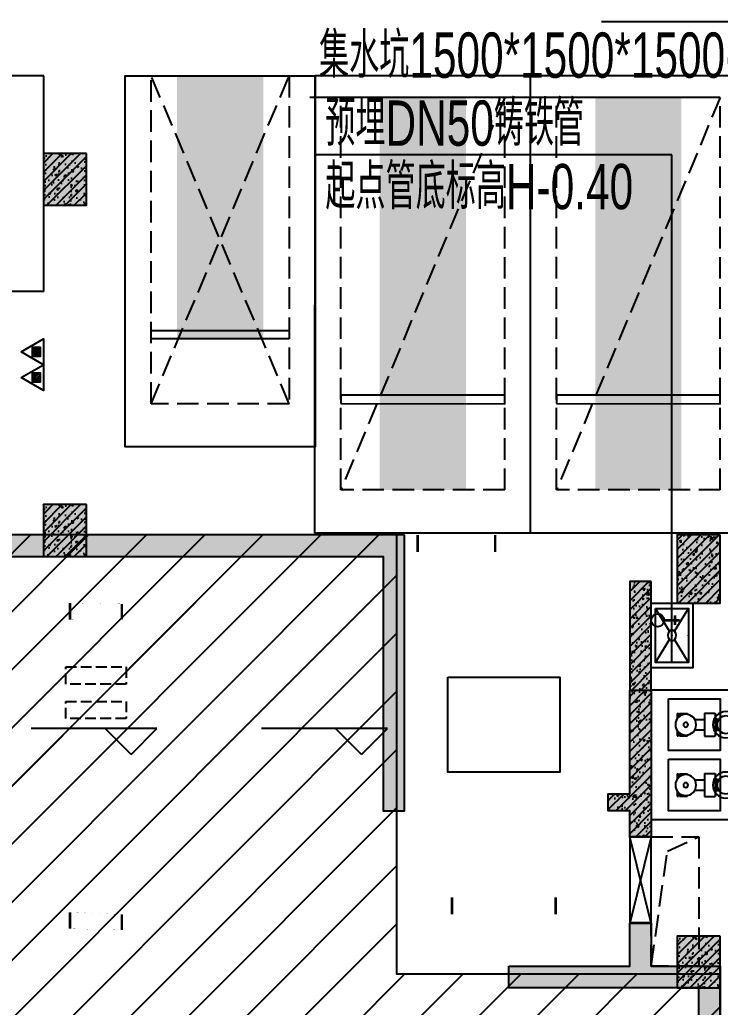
# Model space of a CAD drawing. Extents: x -1338203 to 1886333, y -783476 to 1038610.
# Drawn here: x 785433 to 793557, y -399246 to -387801 of the extents above; entities that cross this region are included whole.
import ezdxf

# ---------------------------------------------------------------- set-up
doc = ezdxf.new("R2010")
doc.units = 0
doc.header["$LTSCALE"] = 1000
doc.header["$MEASUREMENT"] = 0
for name, pattern in [('A-001-平面B2$0$__DASH', [0.35, 0.25, -0.1]), ('A-001-平面参照B2$0$A-001-平面参照B2$0$DASH', [0.35, 0.25, -0.1]), ('DASH', [0.35, 0.25, -0.1]), ('M08预留预埋-B2$0$DASH', [0.35, 0.25, -0.1]), ('负二层集水坑及排水沟$0$负二层集水坑及排水沟$0$CONTINOUS', [0])]:
    doc.linetypes.add(name, pattern=pattern)
for name, color, linetype in [('0P-EQUIP-CW', 7, 'Continuous'), ('0P-PIPE-CW', 3, 'Continuous'), ('A-001-平面参照B2$0$0A-O-HOLE', 52, 'Continuous'), ('A-001-车位参照B2$0$A-001-车位参照B2$0$0A-P-PKNG-CAR(A)', 43, 'Continuous'), ('A-001-车位参照B2$0$A-001-车位参照B2$0$0A-P-PKNG-CAR(B)', 21, 'Continuous'), ('A-08-平面B2$0$0A-A-SYMB-ELEV', 150, 'Continuous'), ('M001-预留预埋B2$0$0M-A-JGLD', 3, 'Continuous'), ('M001-预留预埋B2$0$0M-A-LD', 4, 'Continuous'), ('M08预留预埋-B2$0$0M-A-LD', 4, 'Continuous'), ('p-a-mini', 150, 'Continuous'), ('p-a-regular', 5, 'Continuous'), ('S-08-墙柱B2_B1$0$0S-CW-HATCH', 251, 'Continuous'), ('S-08-墙柱B2_B1$0$0S-CW-HATCH-UP', 251, 'Continuous'), ('S-08-墙柱B2_B1$0$0S-CW-LINE', 72, 'Continuous'), ('S-08-墙柱B2_B1$0$0S-S-HOLE', 55, 'Continuous'), ('S001地下二墙柱$0$0S-CW-HATCH', 251, 'Continuous'), ('S001地下二墙柱$0$0S-CW-HATCH-UP', 251, 'Continuous'), ('S001地下二墙柱$0$0S-CW-LINE', 72, 'Continuous'), ('S001地下二墙柱$0$S001地下二墙柱$0$0A-P-PKNG-STRP', 40, 'Continuous'), ('S001地下二墙柱$0$S001地下二墙柱$0$0S-CC-LINE', 52, 'Continuous'), ('S001地下二墙柱$0$S001地下二墙柱$0$0S-CW-HATCH', 251, 'Continuous'), ('S001地下二墙柱$0$S001地下二墙柱$0$0S-CW-HATCH-UP', 251, 'Continuous'), ('负二层消火栓$0$负二层消火栓$0$0P-DIM-FH', 3, 'Continuous'), ('负二层消火栓$0$负二层消火栓$1$0P-EQUIP-FH', 7, 'Continuous'), ('负二层集水坑及排水沟$0$负二层集水坑及排水沟$0$0P-A-LEAD', 3, 'Continuous'), ('负二层集水坑及排水沟$0$负二层集水坑及排水沟$0$P001-预留预埋-B1$0$0A-O-FIXT', 6, 'Continuous'), ('负二层集水坑及排水沟$0$负二层集水坑及排水沟$0$P001-预留预埋-B1$0$0P-EQUIP-WW', 7, 'Continuous'), ('负二层集水坑及排水沟$0$负二层集水坑及排水沟$0$给排水设备', 7, '负二层集水坑及排水沟$0$负二层集水坑及排水沟$0$CONTINOUS')]:
    doc.layers.add(name, color=color, linetype=linetype)
doc.styles.add('负二层集水坑及排水沟$0$负二层集水坑及排水沟$0$AAD-TXT', font='AAD-TXT.shx', dxfattribs={"width": 0.7, "height": 3, "bigfont": 'AAD-HZTXT.shx'})
doc.styles.add('负二层集水坑及排水沟$0$负二层集水坑及排水沟$0$P001-预留预埋-B1$0$AAD-TXT', font='AAD-TXT.shx', dxfattribs={"width": 0.7, "height": 3, "bigfont": 'AAD-HZTXT.shx'})
pattern_1 = [(45, (0, 0), (-53.03300858899106, 53.03300858899107), []), (49.99999999999999, (0, 0), (215.178054780226, -18.82564049477853), [22.5, -247.5]), (355, (0, 0), (-41.6254000839, 225.6576401100035), [18, -198]), (100.4514, (17.9315039999783, -1.568802000023425), (173.5528145142065, 206.8318626182861), [19.122057, -210.3426336]), (46.18420000000002, (0, 60), (320.1723145876933, -49.65570429870542), [33.74999999999994, -371.2499999999995]), (96.6356, (26.68102349992841, 55.86200790002476), (280.398811664611, 292.2353612701325), [28.6830864, -315.5139]), (351.1842, (0, 60), (280.3985835400882, 292.2355802775974), [27, -297]), (21, (30, 45), (179.0721156355385, -120.7856671996016), [22.5, -247.5]), (326.0000000000001, (30, 45), (72.99459957647451, 217.5450135140559), [18, -198]), (71.4514, (44.92266990058124, 34.93451819999609), (252.066788574447, 96.75914901298572), [19.122057, -210.3426336]), (37.50000000000001, (0, 0), (3.647956595187201, 99.86815614939344), [0, -195.6, 0, -201, 0, -198.75]), (7.499999999999999, (0, 0), (78.92086123264458, 118.3235135647081), [0, -114.6, 0, -191.1, 0, -75.75]), (327.5, (-66.90000000037253, 0), (160.1467308517227, -6.766461520313927), [0, -75, 0, -234, 0, -310.5]), (317.5, (-96.90000000037253, 0), (174.9558508027159, 30.03149469969532), [0, -97.5, 0, -155.4, 0, -220.5])]

# ---------------------------------------------------------------- blocks, each defined once
blk = doc.blocks.new('A-08-平面B2')
at = {"layer": 'A-08-平面B2$0$0A-A-SYMB-ELEV'}
for p, q in [((25516.80732029583, 6444.29085594858), (24058.2483377966, 6444.29085594858)), ((25216.80732029583, 6144.29085594858), (24916.80732029583, 6444.29085594858)), ((25216.80732029583, 6144.29085594858), (25516.80732029583, 6444.29085594858)), ((28189.6788966395, 6444.29085594858), (26731.11991414026, 6444.29085594858)), ((27889.6788966395, 6144.29085594858), (27589.6788966395, 6444.29085594858)), ((27889.6788966395, 6144.29085594858), (28189.6788966395, 6444.29085594858))]:
    blk.add_line(p, q, dxfattribs=at)
blk = doc.blocks.new('A-001-主楼组合参照B2')
at = {"ltscale": 0.002}
h = blk.add_hatch(dxfattribs=at)
h.set_pattern_fill('ANSI31', color=8, scale=300)
h.set_pattern_definition([(45, (-290759.7580399357, -7878.096521442116), (-336.7596045400933, 336.7596045400933), [])])
h.paths.add_polyline_path([(66281.2331245013, -186940.2985313081), (66281.2331245013, -185540.2985321602), (62441.23312550061, -185540.2987123799), (62441.23312550061, -181550.2985321602), (55141.23312550061, -181550.2985321602), (55141.23312550061, -185540.2990549848), (51301.23103445512, -185540.2992352045), (51301.23103445512, -186940.2985283216), (44981.23312550061, -186940.298366589), (44981.23312550061, -185540.2985321603), (41131.23316977848, -185540.2985321603), (41131.23316977848, -181650.298521692), (37391.68398198416, -181650.298521692), (37391.68398198416, -179560.2984945478), (38191.2331748188, -179560.2985321605), (38191.2331748188, -176360.2984955478), (41051.23312550061, -176360.2985331602), (41051.2331735522, -174560.2985321603), (42851.29555012775, -174560.2985321603), (42851.2331690148, -173660.2985216923), (46981.23312550061, -173660.2985321605), (46981.23312550061, -172090.2984945478), (50101.2331740607, -172090.2985321603), (50101.23312550061, -174560.2984945478), (67481.2331245013, -174560.2984945478), (67481.2331245013, -172090.2985321603), (70601.23312550061, -172090.2984945478), (70601.2331735522, -174560.2984945478), (76531.2331740607, -174560.2984945478), (76531.2331740607, -176360.2984955478), (79391.23312550061, -176360.2984955478), (79391.2331740607, -179560.2984945478), (80191.23312550061, -179560.2984945478), (80191.2331740607, -182110.2984945478), (81091.2331740607, -182110.2985321603), (81091.23312550061, -185540.2984945478), (72601.23312550061, -185540.2984945478), (72601.23312550061, -186940.2984953998)])
h.paths.add_polyline_path([(2291.232276478084, -185540.2985785123), (9781.232275478309, -185540.2985785123), (9781.232275478309, -186540.298578512), (9631.232276478084, -186540.2985785118), (9631.232276478084, -186940.2985785123), (16251.23227647808, -186940.2985785123), (16251.23227647808, -186540.2985785118), (16101.23227547831, -186540.298578512), (16101.23227547831, -185540.2985785123), (23691.23227547831, -185540.2985785123), (23691.23227547831, -179560.2985785123), (22891.23227547831, -179560.2985785123), (22891.23227547831, -176360.2985785123), (20031.23227547831, -176360.2985785123), (20031.23227547831, -174560.2985785123), (18231.13172222464, -174560.2985785123), (18231.13172222464, -173660.2985785123), (14101.23227547831, -173660.2985785123), (14101.23227547831, -172090.2985785123), (10981.23227547831, -172090.2985785123), (10981.23227547831, -174560.2985785123), (-6398.767723521916, -174560.2985785123), (-6398.767723521916, -172090.2985785123), (-9518.767724521691, -172090.2985785123), (-9518.767724521691, -174560.2985785123), (-15448.76772452169, -174560.2985785123), (-15448.76772452169, -176360.2985785123), (-18308.76772452169, -176360.2985785123), (-18308.76772452169, -179560.2985785123), (-19108.76772452169, -179560.2985785123), (-19108.76772452169, -181610.2985785122), (-20008.76772452169, -181610.2985785122), (-20008.76772452169, -185540.2985785253), (-11518.76772452169, -185540.2985785123), (-11518.76772502181, -186540.2985785123), (-11668.7677235154, -186540.2985785123), (-11668.7677235154, -186940.2985785123), (-5048.767723521916, -186940.2985785123), (-5048.767723515397, -186540.2985785123), (-5198.767723515397, -186540.2985785123), (-5198.767723521916, -185540.2985785123), (-1358.767723515397, -185540.2985785123), (-1358.767723515397, -181550.2985785122), (2291.232276478084, -181550.2985785122)])
h.paths.add_polyline_path([(-109958.7612749783, -168806.1891832975), (-109958.7612691789, -173536.1891834346), (-109708.7612749792, -173536.1891833699), (-103818.7612749829, -173536.1891834874), (-103818.761274982, -177236.1891834413), (-99248.76127499505, -177236.1891834215), (-99248.76127499505, -178036.18918342), (-92868.76126927859, -178036.18918342), (-92868.76126927952, -177236.1891834659), (-71298.76126929256, -177236.189183469), (-71298.76126929256, -178036.18918342), (-64918.7612635761, -178036.18918342), (-64918.76126357983, -177236.1891834659), (-54208.76126359007, -177236.1891834659), (-54208.761263591, -168806.1891834316), (-59108.76126921247, -168806.1891711009), (-59108.76126921247, -167906.1891711006), (-62058.76126937452, -167906.189171247), (-62058.76126937452, -168806.1891711009), (-64368.7612635761, -168806.1891832975), (-64368.7612635761, -167456.1891832975), (-66168.76126925531, -167456.1891832975), (-66168.76126925531, -165386.1891709544), (-69468.76126918918, -165386.1891709558), (-69468.76126920874, -167386.1891832859), (-71848.76126930187, -167386.1891832851), (-71848.76126924413, -168806.189183286), (-82158.76126925531, -168806.1891771933), (-82158.76126917521, -167906.1891709485), (-85208.7612691957, -167906.1891711006), (-85208.7612691957, -168806.1891711009), (-92318.76126924134, -168806.1891835518), (-92318.76126926276, -167386.1891837005), (-94698.76126924786, -167386.1891834291), (-94698.76126925531, -165386.1891709551), (-97998.76126925531, -165386.1891709539), (-97998.76126925531, -167456.1891834188), (-99798.76126925158, -167456.1891834186), (-99798.76127499505, -168806.1891832975)])
h.paths.add_polyline_path([(-115663.7569348987, -225243.7857859249), (-115663.7569348987, -225843.7857859249), (-115413.7569348987, -225843.7857859249), (-115413.7569348987, -225243.7857859249), (-114083.7569348987, -225243.7857859249), (-114083.7569348987, -225843.7857859249), (-113833.7569348987, -225843.7857859249), (-113833.7569348987, -225243.7857859249), (-112008.7569348987, -225243.7857859248), (-112008.7569348987, -225843.7857859249), (-111588.7569348987, -225843.7857859249), (-111588.7569348987, -225243.7857859249), (-92908.75693489867, -225243.7857859249), (-92908.75693489867, -225843.7857859249), (-92488.75693489867, -225843.7857859249), (-92488.75693489867, -225243.7857859249), (-90663.75693489867, -225243.7857859249), (-90663.75693489867, -225843.7857859249), (-90413.75693489867, -225843.7857859249), (-90413.75693489867, -225243.7857859249), (-89083.75693489867, -225243.7857859249), (-89083.75693489867, -225843.7857859249), (-88833.75693489867, -225843.7857859249), (-88833.75693489867, -225243.7857859252), (-82963.75693489867, -225243.7857859252), (-82963.75693489867, -225843.7857859249), (-82713.75693489867, -225843.7857859249), (-82713.75693489867, -225243.7857859249), (-81383.75693489867, -225243.7857859249), (-81383.75693489867, -225843.7857859249), (-81133.75693489867, -225843.7857859249), (-81133.75693489867, -225243.7857859249), (-79308.75693489867, -225243.7857859249), (-79308.75693489867, -225843.7857859249), (-78888.75693489867, -225843.7857859249), (-78888.75693489867, -225243.7857859249), (-60208.75693489867, -225243.7857859248), (-60208.75693489867, -225843.7857859249), (-59788.75693489867, -225843.7857859249), (-59788.75693489867, -225243.7857859249), (-57963.75693489867, -225243.7857859249), (-57963.75693489867, -225843.7857859249), (-57713.75693489867, -225843.7857859249), (-57713.75693489867, -225243.7857859249), (-56383.75693489867, -225243.7857859249), (-56383.75693489867, -225843.7857859249), (-56133.75693489867, -225843.7857859249), (-56133.75693489867, -225243.7857859249), (-53248.75693489867, -225243.7857859249), (-53248.75693488936, -216463.7857859784), (-53248.75693488843, -216463.7857880258), (-56518.75693488098, -216463.785787997), (-56518.75693485443, -216463.7857859249), (-59958.75693489867, -216463.7857859248), (-59958.75693489867, -215463.7857859249), (-67988.75693489867, -215463.7857859249), (-67988.75693489867, -211893.7857859249), (-71108.75693489867, -211893.7857859249), (-71108.75693489867, -215463.7857859249), (-79138.75693489867, -215463.7857859249), (-79138.75693489867, -216463.7857859249), (-81758.75504769175, -216463.7857608667), (-81758.75504769175, -215463.785828924), (-83908.76013395959, -215463.7857370347), (-83908.76013395959, -216463.7856689774), (-86598.75693489867, -216463.7856940356), (-87848.75693495455, -216463.7857859249), (-92658.75693489867, -216463.7857859249), (-92658.75693489867, -215463.7857859249), (-100688.7569348987, -215463.7857859249), (-100688.7569348987, -211893.7857859249), (-103808.7569348987, -211893.7857859249), (-103808.7569349583, -215463.7857859249), (-111838.7569348987, -215463.7857859249), (-111838.7569348987, -215463.778743452), (-114238.7569348931, -215463.7788353413), (-114238.7569348931, -215463.7856940356), (-116458.756825553, -215463.7857859285), (-116458.7570442806, -216463.7857859212), (-118548.7571535825, -216463.7856940356), (-118548.7570442406, -221293.7879517402), (-119248.7632341522, -221293.7879937084), (-119248.7632341522, -221893.7879937084), (-118548.7602174289, -221893.7879937084), (-118548.7569348987, -223843.7809536252), (-119248.763234115, -223843.7809955936), (-119248.763234115, -224443.7809955936), (-118548.7569348987, -224443.7809536252), (-118548.7569348987, -225243.7857859249)])
h.paths.add_polyline_path([(-11948.76700253668, -235160.2985359748), (-15608.76700253668, -235160.2985359748), (-15608.76700253668, -237713.5560672852), (-16508.76700253668, -237713.5560672852), (-16508.76700253668, -241140.2985359879), (-8018.767002536682, -241140.2985359748), (-8018.767003037734, -242140.2985359748), (-8168.767002536682, -242140.2985359748), (-8168.767002536682, -242540.2985359748), (-1548.767002536682, -242540.298535975), (-1548.767002536682, -242140.298535975), (-1698.767001538305, -242140.2985359748), (-1698.767001538305, -241140.298535975), (13281.23299746332, -241140.298535975), (13281.23299746332, -242140.2985359748), (13131.23299746332, -242140.2985359748), (13131.23299746332, -242540.2985359748), (19751.23299746332, -242540.2985359748), (19751.23299746332, -242140.2985359748), (19601.23299746332, -242140.2985359748), (19601.23299746332, -241140.2985359748), (27191.23299746332, -241140.2985359748), (27191.23299746332, -239340.2985359748), (27191.23304551211, -239340.2985359748), (27191.23304551211, -237140.2985358062), (27191.23299746332, -237140.2985358062), (27191.23299746332, -235250.2984237619), (23441.23299746332, -235250.2984237619), (23441.23299746332, -230950.2983570985), (23441.23299746332, -230160.2985359748), (21531.23299746332, -230160.2985359753), (17601.23299746332, -230160.2985359753), (17601.52712125261, -227690.2985359748), (14481.52712125261, -227690.2985359748), (14481.23299746332, -230160.2985359748), (-2898.767001538305, -230160.2985359748), (-2898.767001538305, -227690.2985359748), (-6018.767002536682, -227690.2985359748), (-6018.767002536682, -230160.2985359748), (-9948.767002536682, -230160.2985359748), (-11948.76700253668, -230160.2985359748)])
h.paths.add_polyline_path([(67491.23229324841, -237139.9998558274), (67491.23229401116, -235159.999855996), (71151.23229324794, -235159.999855996), (71151.23229324841, -234559.999855996), (73051.23229324841, -234559.999855996), (73051.23229324841, -230159.9998559959), (77081.23229324841, -230159.999855996), (77080.93816945818, -227689.999855996), (80200.93816945818, -227689.999855996), (80201.23229324841, -230159.999855996), (97581.23229224817, -230159.999855996), (97581.23229224817, -227689.999855996), (100701.2322932484, -227689.999855996), (100701.2322932484, -230159.999855996), (104631.2322932484, -230159.999855996), (106631.2322932484, -230159.999855996), (106631.2322932484, -231959.999855996), (109491.2322932484, -231959.999855996), (109491.2322932484, -235159.999855996), (110291.2322932484, -235159.999855996), (110291.2322932484, -237713.257387306), (111191.2322932484, -237713.257387306), (111191.2322932484, -241139.999856009), (102701.2322932484, -241139.999855996), (102701.2322937485, -242139.999855996), (102851.2322932484, -242139.999855996), (102851.2322932484, -242539.999855996), (96231.23229324841, -242539.999855996), (96231.23229324841, -242139.999855996), (96381.23229224817, -242139.999855996), (96381.23229224817, -241139.999855996), (81401.23229324841, -241139.999855996), (81401.23229324841, -242139.999855996), (81551.23229324841, -242139.9998559955), (81551.23229324841, -242539.999855996), (74931.23229324841, -242539.999855996), (74931.23229324841, -242139.999855996), (75081.23229324841, -242139.999855996), (75081.23229324841, -241139.999855996), (67491.23229324841, -241139.999855996), (67491.23229324841, -239339.999855996)])
h.paths.add_polyline_path([(11810.72601094865, -302464.7122348832), (13795.7470119854, -302220.4619652765), (17696.32407989795, -301740.5088564857), (17394.38181419042, -299289.0335956084), (20491.02751642303, -298908.0015827207), (20792.96978213009, -301359.476843597), (25884.45497300685, -300732.9864286719), (26492.75564002548, -305675.69523174), (29132.84460410872, -305350.8410156242), (28524.54393708915, -300408.1322125561), (38042.87436600938, -299236.9331309021), (37741.22402247298, -296785.4219499681), (40837.86972569837, -296404.3899369583), (41139.52006923431, -298855.9011178924), (45040.10263646976, -298375.947332428), (47025.13193277246, -298131.6960421153), (47635.76015855395, -303094.2692828734), (50474.35205226694, -302744.9899377254), (51268.3637707883, -302647.2894216004), (51580.18199404958, -305181.4349219284), (52178.19982720283, -310041.5235503284), (48297.46755293082, -310519.0348228897), (48117.94285455183, -309060.0382901131), (44465.48894935404, -309509.4606642824), (44587.61459500552, -310501.9753123728), (44736.49179173284, -310483.6564656604), (44785.34204979544, -310880.6623249209), (38214.89507903275, -311689.1340958558), (38166.04482097016, -311292.1282365952), (38314.92201720015, -311273.8093899438), (38192.79637204413, -310281.2947417925), (23324.92694372847, -312110.7369061121), (23447.05258888449, -313103.2515542634), (23595.92978610727, -313084.9327074896), (23644.78004416986, -313481.9385667506), (17074.33307340764, -314290.4103376855), (17025.48281534505, -313893.4044784249), (17174.36001256783, -313875.0856316515), (17052.23436741135, -312882.5709835001), (1787.359078842448, -314760.8634060043), (1909.484723998467, -315753.3780541557), (2058.361921221251, -315735.0592073823), (2107.212179283844, -316132.0650666428), (-4463.234791478375, -316940.5368375777), (-4512.085049540969, -316543.5309783171), (-4363.20785231865, -316525.2121315437), (-4485.333497474669, -315532.6974833923), (-12911.78286028025, -316569.5442107695), (-13330.67382316641, -313165.21896761), (-12437.4106398311, -313055.3058869696), (-12507.02225759183, -312489.5725373559), (-12748.83103498048, -310524.3935341835), (-11954.81931645959, -310426.6930180584), (-12345.62138095987, -307250.6461439739), (-9507.029487246415, -306901.3667988268), (-9726.855648528086, -305114.8404321541), (-7940.226588892518, -304895.8488561726), (-8050.13966953312, -304002.5856728373), (-3951.156865628669, -303497.3721730416), (-4142.894128524465, -301939.124175443), (-1046.248426291859, -301558.0921625552), (-744.5980827559251, -304009.6033434892), (7185.593955974327, -303033.8194386902), (7796.222181755817, -307996.3926794484), (12421.35423673061, -307427.2854756413)])
h.paths.add_polyline_path([(118675.7859663961, -301882.809409273), (118078.7053500742, -297020.9645447106), (118078.5068137946, -297019.3479245001), (118009.0274021446, -296453.598323043), (117767.6778670328, -294488.3628660979), (116973.6433389063, -294585.8778297879), (116583.5834841465, -291409.7397172834), (113744.9100460953, -291758.3557124749), (113525.5013777933, -289971.7780241912), (111540.4150574778, -290215.565433416), (107639.7204380578, -290694.6076925431), (107338.9349182204, -288242.9902351153), (104242.2002585281, -288623.2985935061), (104542.9857783655, -291074.916050934), (87292.58565581567, -293193.4286369771), (86991.5082054229, -290741.8470313875), (83894.77354474016, -291122.1553899002), (84195.85099513293, -293573.7369954897), (80295.15637571295, -294052.7792546166), (78310.07005539746, -294296.5666638416), (78919.53857846209, -299259.28246463), (76080.86514040898, -299607.8984598218), (75286.8306122825, -299705.4134235118), (75598.05663160351, -302239.6317223347), (76015.75496586668, -305640.8215212679), (83549.15755146206, -304715.6483032462), (83671.05125557748, -305708.191463465), (83522.16978205112, -305726.4755190959), (83570.92726389621, -306123.4927831589), (90141.56298413989, -305316.5564586243), (90092.80550229526, -304919.5391945612), (89943.9240292625, -304937.8232501313), (89822.03032465023, -303945.2800899736), (104690.3268628216, -302119.3123950005), (104812.2205674339, -303111.8555551582), (104663.3390934102, -303130.1396108497), (104712.0965752553, -303527.1568749131), (111282.7322954994, -302720.2205503787), (111233.9748136543, -302323.2032863157), (111085.0933396306, -302341.4873420075), (110963.1996350179, -301348.9441818497), (114616.7046459892, -300901.0549714464), (114795.7921093565, -302359.3094186358)])
at = {"color": 3, "flags": 128}
blk.add_lwpolyline([(27191.23299746332, -237140.2985358062), (27191.23299746332, -235250.2984237619), (23441.23299746332, -235250.2984237619), (23441.23299746332, -230950.2983570985), (23441.23299746332, -230950.2983570985), (23441.23299746332, -230160.2985359748), (21531.23299746332, -230160.2985359748), (21531.23299746332, -230160.2985359753), (17601.23299746332, -230160.2985359753), (17601.52712125261, -227690.2985359748), (14481.52712125261, -227690.2985359748), (14481.23299746332, -230160.2985359748), (-2898.767001538305, -230160.2985359748)], dxfattribs=at)
blk.add_blockref('A-08-平面B2', (-4858.767001754371, -238849.9998555183))
blk = doc.blocks.new('A-001-平面参照B2$0$B1楼板开洞')
at = {"layer": 'A-001-平面参照B2$0$0A-O-HOLE', "linetype": 'A-001-平面参照B2$0$A-001-平面参照B2$0$DASH'}
blk.add_lwpolyline([(26391.23370677535, -233659.99751167), (26941.23299810989, -233659.99751167), (26941.23299810989, -235159.9998555153), (26391.23370677535, -235159.9998555153)], close=True, dxfattribs=at)
blk.add_lwpolyline([(26391.23370677535, -235159.9824483304), (26578.25117139285, -233825.3241511697), (26941.23299810989, -233659.99751167)], dxfattribs=at)
blk = doc.blocks.new('A-001-平面参照B2')
blk.add_blockref('A-001-平面参照B2$0$B1楼板开洞', (0.1359318754402921, 0.001880531723145396))
blk = doc.blocks.new('负二层集水坑及排水沟$0$负二层集水坑及排水沟$0$P001-预留预埋-B1$0$$lvtry$00000191')
at = {"color": 0}
for p, q in [((-250, -50, 1e-08), (-39.04344047215272, -218.7652476222793, 1e-08)), ((39.04344047215272, -218.7652476222793, 1e-08), (250, -50, 1e-08)), ((-250, -450, 1e-08), (-39.04344047215272, -281.2347523777207, 1e-08)), ((39.04344047215272, -281.2347523777244, 1e-08), (250, -450, 1e-08))]:
    blk.add_line(p, q, dxfattribs=at)
at = {"color": 0, "elevation": 1e-08}
for points in [[(300, -500), (300, 0), (-300, 0), (-300, -500)], [(250, -450), (250, -50), (-250, -50), (-250, -450)]]:
    blk.add_lwpolyline(points, close=True, dxfattribs=at)
at = {"color": 0}
blk.add_circle((0, -250, 1e-08), 50, dxfattribs=at)
for p in [(0, -50, 1e-08), (0, -250, 1e-08)]:
    blk.add_point(p, dxfattribs=at)
blk = doc.blocks.new('负二层集水坑及排水沟$0$负二层集水坑及排水沟$0$P001-预留预埋-B1$0$P2')
at = {"layer": '负二层集水坑及排水沟$0$负二层集水坑及排水沟$0$P001-预留预埋-B1$0$0P-EQUIP-WW'}
for p, q in [((355608.9915540331, 79226.01138164251), (355608.9841339305, 78957.93325698361)), ((355729.9290538673, 79226.00803422774), (355608.9915540331, 79226.01138164251)), ((355729.9290538673, 79226.00803422774), (355729.9216337647, 78957.92990956883)), ((355928.2664420084, 79221.97129446929), (355928.2661459996, 79211.27690518959)), ((356019.3726918423, 79221.9687727502), (355928.2664420084, 79221.97129446929)), ((356019.3726918423, 79221.9687727502), (356019.3717960851, 79189.60629021478)), ((356032.2726918134, 79221.96841569254), (356032.2714947612, 79178.72055849605)), ((356048.3976918073, 79221.96796937063), (356032.2726918134, 79221.96841569254)), ((356048.3976918073, 79221.96796937063), (356048.3959604018, 79159.41466698734)), ((355593.267614788, 79151.43369189449), (355565.9851877858, 79151.43444704157)), ((355593.2680722681, 79167.96181687628), (355593.2638656838, 79015.98369207754)), ((355602.5399472882, 79167.96156024127), (355593.2680722681, 79167.96181687628)), ((355602.5399472882, 79167.96156024127), (355602.5357407039, 79015.98343544253)), ((355608.9894897938, 79151.43325673076), (355602.5394898081, 79151.43343525947)), ((355842.7072359622, 79151.42678768499), (355729.9269896285, 79151.42990931598)), ((355593.2643231634, 79032.51181705933), (355565.9818961612, 79032.51257220641)), ((355602.5357407039, 79015.98343544253), (355593.2638656838, 79015.98369207754)), ((355608.9861981697, 79032.51138189537), (355602.536198184, 79032.51156042409)), ((355842.7039443376, 79032.5049128496), (355729.9236980039, 79032.50803448059)), ((355928.2595410753, 78972.65005908682), (355928.259245067, 78961.95566980712)), ((356019.3663906581, 78994.31563062346), (356019.3654949009, 78961.95314808827)), ((356032.2666919241, 79005.2006482271), (356032.2654948719, 78961.9527910306)), ((356048.3922262714, 79024.50564709198), (356048.3904948659, 78961.9523447087)), ((355729.9216337647, 78957.92990956883), (355608.9841339305, 78957.93325698361)), ((356019.3654949009, 78961.95314808827), (355928.259245067, 78961.95566980712)), ((356048.3904948659, 78961.9523447087), (356032.2654948719, 78961.9527910306)), ((355608.9915540331, 78526.0113816495), (355608.9841339305, 78257.9332569906)), ((355729.9290538673, 78526.00803423472), (355608.9915540331, 78526.0113816495)), ((355729.9290538673, 78526.00803423472), (355729.9216337647, 78257.92990957582)), ((355928.2664420084, 78521.97129447627), (355928.2661459996, 78511.27690519657)), ((356019.3726918423, 78521.96877275719), (355928.2664420084, 78521.97129447627)), ((356019.3726918423, 78521.96877275719), (356019.3717960851, 78489.60629022177)), ((356032.2726918134, 78521.96841569952), (356032.2714947612, 78478.72055850303)), ((356048.3976918073, 78521.96796937761), (356032.2726918134, 78521.96841569952)), ((356048.3976918073, 78521.96796937761), (356048.3959604018, 78459.41466699433)), ((355593.267614788, 78451.43369190147), (355565.9851877858, 78451.43444704855)), ((355593.2680722681, 78467.96181688327), (355593.2638656838, 78315.98369208453)), ((355602.5399472882, 78467.96156024825), (355593.2680722681, 78467.96181688327)), ((355602.5399472882, 78467.96156024825), (355602.5357407039, 78315.98343544951)), ((355608.9894897938, 78451.43325673774), (355602.5394898081, 78451.43343526646)), ((355842.7072359622, 78451.42678769198), (355729.9269896285, 78451.42990932296)), ((355593.2643231634, 78332.51181706632), (355565.9818961612, 78332.5125722134)), ((355602.5357407039, 78315.98343544951), (355593.2638656838, 78315.98369208453)), ((355608.9861981697, 78332.51138190235), (355602.536198184, 78332.51156043107)), ((355842.7039443376, 78332.50491285659), (355729.9236980039, 78332.50803448758)), ((356019.3663906581, 78294.31563063044), (356019.3654949009, 78261.95314809526)), ((356032.2666919241, 78305.20064823408), (356032.2654948719, 78261.95279103759)), ((356048.3922262714, 78324.50564709897), (356048.3904948659, 78261.95234471568)), ((355729.9216337647, 78257.92990957582), (355608.9841339305, 78257.9332569906)), ((355928.2595410753, 78272.65005909381), (355928.259245067, 78261.95566981411)), ((356019.3654949009, 78261.95314809526), (355928.259245067, 78261.95566981411)), ((356048.3904948659, 78261.95234471568), (356032.2654948719, 78261.95279103759))]:
    blk.add_line(p, q, dxfattribs=at)
for points in [[(354848.0159684825, 77991.96293542706), (354848.0159684825, 79491.96293542706), (356348.0159684825, 79491.96293542706), (356348.0159684825, 77991.96293542706)], [(356148.0159684825, 79391.96293542357), (355548.0159684825, 79391.96293542357), (355548.0159684825, 78791.96293542357), (356148.0159684825, 78791.96293542357)], [(356148.0159684825, 78691.96293543055), (355548.0159684825, 78691.96293543055), (355548.0159684825, 78091.96293543055), (356148.0159684825, 78091.96293543055)]]:
    blk.add_lwpolyline(points, close=True, dxfattribs=at)
for centre, radius in [((355483.6159691015, 79091.97578949606), 150.9703123427099), ((355948.0159684825, 79091.96293542357), 120.9374998739999), ((355483.6159691015, 79091.97578949606), 101.58749989416), ((355948.0159684825, 79091.96293542357), 26.99999999999999), ((355483.6159691015, 78391.97578950305), 150.9703123427099), ((355483.6159691015, 78391.97578950305), 101.58749989416), ((355948.0159684825, 78391.96293543055), 120.9374998739999), ((355948.0159684825, 78391.96293543055), 26.99999999999999)]:
    blk.add_circle(centre, radius, dxfattribs=at)
at = {"layer": '负二层集水坑及排水沟$0$负二层集水坑及排水沟$0$P001-预留预埋-B1$0$0P-EQUIP-WW', "style": '负二层集水坑及排水沟$0$负二层集水坑及排水沟$0$P001-预留预埋-B1$0$AAD-TXT', "width": 0.7}
blk.add_text('PWB2', height=450, rotation=90, dxfattribs=at).set_placement((355262.8421914343, 78267.68281338824, 3000))
blk = doc.blocks.new('负二层集水坑及排水沟')
at = {"layer": '负二层集水坑及排水沟$0$负二层集水坑及排水沟$0$0P-A-LEAD'}
for p, q in [((27191.23877377086, -225089.9995189972), (22433.19235721848, -225089.9995189972)), ((26631.23318256112, -225755.3809425999), (22506.23318307067, -225755.3809425999)), ((26631.23318256112, -231633.3050238387), (26631.23318256112, -225755.3809425999))]:
    blk.add_line(p, q, dxfattribs=at)
at = {"layer": '负二层集水坑及排水沟$0$负二层集水坑及排水沟$0$P001-预留预埋-B1$0$0A-O-FIXT', "xscale": -1.25, "yscale": 0.96, "rotation": 270}
blk.add_blockref('负二层集水坑及排水沟$0$负二层集水坑及排水沟$0$P001-预留预埋-B1$0$$lvtry$00000191', (26871.23330709757, -231325.0003876628, -1e-08), dxfattribs=at)
at = {"layer": '负二层集水坑及排水沟$0$负二层集水坑及排水沟$0$给排水设备', "xscale": -1, "rotation": 359.9999999999972}
blk.add_blockref('负二层集水坑及排水沟$0$负二层集水坑及排水沟$0$P001-预留预埋-B1$0$P2', (382739.2492760652, -311451.9635049057), dxfattribs=at)
at = {"layer": '负二层集水坑及排水沟$0$负二层集水坑及排水沟$0$0P-A-LEAD', "color": 7, "style": '负二层集水坑及排水沟$0$负二层集水坑及排水沟$0$AAD-TXT', "width": 0.7}
for s, p in [('集水坑1500*1500*1500(H)', (22538.19235721848, -224862.4092393339)), ('预埋DN50铸铁管', (22611.23318307067, -225650.3809425999)), ('起点管底标高H-0.40', (22611.23318307067, -226385.3809425999))]:
    blk.add_text(s, height=525, dxfattribs=at).set_placement(p)
blk = doc.blocks.new('M08预留预埋-B2')
at = {"layer": 'M08预留预埋-B2$0$0M-A-LD'}
for points in [[(25109.99999999962, 7710.000000000698, 0, 0, 0), (24509.99999999852, 7709.999999999069, 30, 30, 0), (24509.99999999817, 7889.999999999069, 0, 0, 0), (25109.99999992366, 7890.000000000698, 30, 30, 0), (25109.99999999962, 7710.000000000698, 30, 30, 0)], [(25109.99999999962, 4110.000000000698, 0, 0, 0), (24509.99999999852, 4109.999999999069, 30, 30, 0), (24509.99999999817, 4289.999999999069, 0, 0, 0), (25109.99999992366, 4290.000000000698, 30, 30, 0), (25109.99999999962, 4110.000000000698, 30, 30, 0)]]:
    blk.add_lwpolyline(points, format="xyseb", dxfattribs=at)
at = {"layer": 'M08预留预埋-B2$0$0M-A-LD', "linetype": 'M08预留预埋-B2$0$DASH', "ltscale": 0.5}
for points in [[(24460.00000000375, 7159.580053361482), (25160.00000000352, 7159.580053361482), (25160.00000000358, 6959.639227598207), (24460.00000000381, 6959.639227598207)], [(24459.99999999959, 6759.780053355935), (25159.99999999936, 6759.780053355935), (25159.99999999942, 6559.83922759266), (24459.99999999965, 6559.83922759266)]]:
    blk.add_lwpolyline(points, close=True, dxfattribs=at)
blk = doc.blocks.new('M001-预留预埋B2')
at = {"layer": 'M001-预留预埋B2$0$0M-A-JGLD', "elevation": 550.000511378521}
blk.add_lwpolyline([(24030.61568213615, -231810.2427948285), (25330.61568213615, -231810.2427948284), (25330.61568213615, -232910.2427948284), (24030.61568213615, -232910.2427948285)], close=True, dxfattribs=at)
at = {"layer": 'M001-预留预埋B2$0$0M-A-JGLD', "elevation": 1.233126466799653e-06}
blk.add_lwpolyline([(26141.11094570125, -233659.9975052564, 0, 0, 0), (26141.10751824989, -234659.9997999119, 30, 30, 0), (26391.09319526819, -234659.9998229602, 0, 0, 0), (26391.09523157589, -233659.9975283029, 30, 30, 0)], format="xyseb", close=True, dxfattribs=at)
at = {"layer": 'M001-预留预埋B2$0$0M-A-LD'}
for points, elevation in [([(24581.10372411984, -230160.2355527114, 0, 0, 0), (23681.10370698816, -230160.2336674293, 30, 30, 0), (23681.10379224678, -230359.9997935963, 0, 0, 0), (24581.10379224631, -230359.9999449981, 30, 30, 0)], -0.0001557874500970538), ([(25281.09790378797, -234360.0007270616, 0, 0, 0), (24081.09788948146, -234359.9988417798, 30, 30, 0), (24081.09797473997, -234559.9974411244, 0, 0, 0), (25281.0979747395, -234559.9975925259, 30, 30, 0)], 950.0000012332401)]:
    blk.add_lwpolyline(points, format="xyseb", close=True, dxfattribs=dict(at, elevation=elevation))
for p in [(-4858.902933009318, -238849.9998091664, -0.0003980569898375679), (-4858.766990639735, -238849.9998579191, -0.000398056989837555)]:
    blk.add_blockref('M08预留预埋-B2', p)
blk = doc.blocks.new('负二层消火栓$0$负二层消火栓$1$$TwtSys$00000546')
h = blk.add_hatch()
h.set_pattern_fill('ANSI31', color=256, scale=200, style=0)
h.set_pattern_definition([(45, (-38543.80223862439, -6670.830405693208), (-17.67766952966369, 17.67766952966369), [])])
h.paths.add_polyline_path([(-64.92232553117356, 173.7449990885525), (64.922325531159, 173.7449990885525), (64.922325531159, 43.90034802621994), (-64.92232553117356, 43.90034802621994)])
for points in [[(0, 343.6163707387423), (-198.3870041439732, 0), (198.3870041439732, 0)], [(-64.92232553117356, 173.7449990885525), (64.922325531159, 173.7449990885525), (64.922325531159, 43.90034802621994), (-64.92232553117356, 43.90034802621994)]]:
    blk.add_lwpolyline(points, close=True)
blk = doc.blocks.new('负二层消火栓')
at = {"layer": '负二层消火栓$0$负二层消火栓$0$0P-DIM-FH'}
blk.add_line((28141.23182854068, -224214.6845375259), (25813.47441716772, -224214.6845375259), dxfattribs=at)
at = {"layer": '负二层消火栓$0$负二层消火栓$1$0P-EQUIP-FH', "xscale": -0.75, "yscale": 0.75, "zscale": 0.75, "rotation": 90.00000000001239}
for p in [(19341.05234028806, -228038.7754639238), (19341.05234028806, -228336.3559701396)]:
    blk.add_blockref('负二层消火栓$0$负二层消火栓$1$$TwtSys$00000546', p, dxfattribs=at)
blk = doc.blocks.new('S-08-墙柱B2_B1')
at = {"layer": 'S-08-墙柱B2_B1$0$0S-CW-HATCH'}
h = blk.add_hatch(color=256, dxfattribs=at)
h.dxf.hatch_style = 1
h.paths.add_polyline_path([(28390, 8690), (23190, 8690), (23190, 8440), (28140, 8440), (28140, 5490.000000000116), (28390, 5490.000000000116)])
h = blk.add_hatch(color=256, dxfattribs=at)
h.dxf.hatch_style = 1
h.paths.add_polyline_path([(31000, 6889.999999981024), (31250, 6889.999999981024), (31250, 5190.000000000116), (31000, 5190.000000000116), (31000, 5490.000000000116), (30750, 5490.000000000116), (30750, 5690.000000000116), (31000, 5690.000000000116)])
h = blk.add_hatch(color=256, dxfattribs=at)
h.dxf.hatch_style = 1
h.paths.add_polyline_path([(29600, 3689.999999999884), (31000, 3689.999999999884), (31000, 4190.000000000116), (31250, 4190.000000000116), (31250, 3689.999999999884), (32050, 3689.999999999884), (32050, -2289.999999999884), (31800, -2289.999999999884), (31800, 3439.999999999767), (29600, 3439.999999999767)])
at = {"layer": 'S-08-墙柱B2_B1$0$0S-CW-HATCH-UP'}
h = blk.add_hatch(dxfattribs=at)
h.set_pattern_fill('钢筋混凝土', color=256, scale=30)
h.set_pattern_definition([(45, (0, 0), (-53.03300858899106, 53.03300858899107), []), (49.99999999999999, (0, 0), (215.178054780226, -18.82564049477853), [22.5, -247.5]), (355, (0, 0), (-41.6254000839, 225.6576401100035), [18, -198]), (100.4514, (17.9315039999783, -1.568802000023425), (173.5528145142065, 206.8318626182861), [19.122057, -210.3426336]), (46.18420000000002, (0, 60), (320.1723145876933, -49.65570429870542), [33.74999999999985, -371.2499999999988]), (96.6356, (26.68102349992841, 55.86200790002476), (280.398811664611, 292.2353612701325), [28.6830864, -315.5139]), (351.1842, (0, 60), (280.3985835400882, 292.2355802775974), [27, -297]), (21, (30, 45), (179.0721156355385, -120.7856671996016), [22.5, -247.5]), (326.0000000000001, (30, 45), (72.99459957647451, 217.5450135140559), [18, -198]), (71.4514, (44.92266990058124, 34.93451819999609), (252.066788574447, 96.75914901298572), [19.122057, -210.3426336]), (37.50000000000001, (0, 0), (3.647956595187201, 99.86815614939344), [0, -195.6, 0, -201, 0, -198.75]), (7.499999999999999, (0, 0), (78.92086123264458, 118.3235135647081), [0, -114.6, 0, -191.1, 0, -75.75]), (327.5, (-66.90000000037253, 0), (160.1467308517227, -6.766461520313927), [0, -75, 0, -234, 0, -310.5]), (317.5, (-96.90000000037253, 0), (174.9558508027159, 30.03149469969532), [0, -97.5, 0, -155.4, 0, -220.5])])
h.paths.add_polyline_path([(28390, 8690), (23190, 8690), (23190, 8440), (28140, 8440), (28140, 5490.000000000116), (28390, 5490.000000000116)])
h = blk.add_hatch(dxfattribs=at)
h.set_pattern_fill('钢筋混凝土', color=256, scale=30)
h.set_pattern_definition(pattern_1)
h.paths.add_polyline_path([(31000, 6889.999999981024), (31250, 6889.999999981024), (31250, 5190.000000000116), (31000, 5190.000000000116), (31000, 5490.000000000116), (30750, 5490.000000000116), (30750, 5690.000000000116), (31000, 5690.000000000116)])
h = blk.add_hatch(dxfattribs=at)
h.set_pattern_fill('钢筋混凝土', color=256, scale=30)
h.set_pattern_definition(pattern_1)
h.paths.add_polyline_path([(29600, 3689.999999999884), (31000, 3689.999999999884), (31000, 4190.000000000116), (31250, 4190.000000000116), (31250, 3689.999999999884), (32050, 3689.999999999884), (32050, -2289.999999999884), (31800, -2289.999999999884), (31800, 3439.999999999767), (29600, 3439.999999999767)])
at = {"layer": 'S-08-墙柱B2_B1$0$0S-CW-LINE'}
for points in [[(28390, 8690), (23190, 8690), (23190, 8440), (28140, 8440), (28140, 5490.000000000116), (28390, 5490.000000000116)], [(31000, 6889.999999981024), (31250, 6889.999999981024), (31250, 5190.000000000116), (31000, 5190.000000000116), (31000, 5490.000000000116), (30750, 5490.000000000116), (30750, 5690.000000000116), (31000, 5690.000000000116)], [(29600, 3689.999999999884), (31000, 3689.999999999884), (31000, 4190.000000000116), (31250, 4190.000000000116), (31250, 3689.999999999884), (32050, 3689.999999999884), (32050, -2289.999999999884), (31800, -2289.999999999884), (31800, 3439.999999999767), (29600, 3439.999999999767)]]:
    blk.add_lwpolyline(points, close=True, dxfattribs=at)
at = {"layer": 'S-08-墙柱B2_B1$0$0S-S-HOLE'}
blk.add_lwpolyline([(31250, 5190.000000000116), (31000, 5190.000000000116), (31000, 4190.000000000116), (31250, 4190.000000000116)], close=True, dxfattribs=at)
for points in [[(31250, 5190.000000000116), (31000, 4190.000000000116)], [(31250, 4190.000000000116), (31000, 5190.000000000116)]]:
    blk.add_lwpolyline(points, dxfattribs=at)
blk = doc.blocks.new('S001地下二墙柱')
at = {"layer": 'S001地下二墙柱$0$0S-CW-HATCH', "ltscale": 0.002}
h = blk.add_hatch(color=256, dxfattribs=at)
h.dxf.hatch_style = 1
h.paths.add_polyline_path([(27191.23287206481, -230160.000013614), (26691.23287206481, -230160.000013614), (26691.23287206481, -230949.9997043254), (27191.23287206481, -230949.9997043254)])
at = {"layer": 'S001地下二墙柱$0$0S-CW-HATCH'}
h = blk.add_hatch(color=256, dxfattribs=at)
h.dxf.hatch_style = 1
h.paths.add_polyline_path([(26391.22988774488, -230699.9998258839), (26141.23299886612, -230699.9998258839), (26141.23299886612, -231959.9998579382), (26391.22988774488, -231959.9998579382)])
at = {"layer": 'S001地下二墙柱$0$0S-CW-HATCH-UP', "ltscale": 0.002}
h = blk.add_hatch(dxfattribs=at)
h.set_pattern_fill('钢筋混凝土', color=256, scale=30)
h.set_pattern_definition([(45, (-766365.366760012, 163610.9265942949), (-53.03300858899107, 53.03300858899107), []), (49.99999999999999, (-766365.366760012, 163610.9265942949), (215.178054780226, -18.82564049477853), [22.5, -247.5]), (355, (-766365.366760012, 163610.9265942949), (-41.6254000839, 225.6576401100035), [18, -198]), (100.4514, (-766347.435256012, 163609.3577922949), (173.5528145142065, 206.8318626182861), [19.122057, -210.3426336]), (46.18420000000001, (-766365.366760012, 163670.9265942949), (320.1723145876933, -49.65570429870542), [33.75, -371.25]), (96.6356, (-766338.685736512, 163666.7886021949), (280.398811664611, 292.2353612701325), [28.6830864, -315.5139]), (351.1842, (-766365.366760012, 163670.9265942949), (280.3985835400882, 292.2355802775974), [27, -297]), (21, (-766335.366760012, 163655.9265942949), (179.0721156355385, -120.7856671996016), [22.5, -247.5]), (326.0000000000001, (-766335.366760012, 163655.9265942949), (72.99459957647451, 217.5450135140559), [18, -198]), (71.4514, (-766320.444090112, 163645.8611124949), (252.066788574447, 96.75914901298572), [19.122057, -210.3426336]), (37.50000000000001, (-766365.366760012, 163610.9265942949), (3.647956595187201, 99.86815614939344), [0, -195.6, 0, -201, 0, -198.75]), (7.499999999999999, (-766365.366760012, 163610.9265942949), (78.92086123264458, 118.3235135647081), [0, -114.6, 0, -191.1, 0, -75.75]), (327.5, (-766432.266760012, 163610.9265942949), (160.1467308517227, -6.766461520313927), [0, -75, 0, -234, 0, -310.5]), (317.5, (-766462.266760012, 163610.9265942949), (174.9558508027159, 30.03149469969532), [0, -97.5, 0, -155.4, 0, -220.5])])
h.paths.add_polyline_path([(27191.23287206481, -230160.000013614), (26691.23287206481, -230160.000013614), (26691.23287206481, -230949.9997043254), (27191.23287206481, -230949.9997043254)])
at = {"layer": 'S001地下二墙柱$0$0S-CW-HATCH-UP'}
h = blk.add_hatch(dxfattribs=at)
h.set_pattern_fill('钢筋混凝土', color=256, scale=30)
h.set_pattern_definition([(45, (-765865.3667108839, 163110.9266351748), (-53.03300858899107, 53.03300858899107), []), (49.99999999999999, (-765865.3667108839, 163110.9266351748), (215.178054780226, -18.82564049477853), [22.5, -247.5]), (355, (-765865.3667108839, 163110.9266351748), (-41.6254000839, 225.6576401100035), [18, -198]), (100.4514, (-765847.4352068839, 163109.3578331748), (173.5528145142065, 206.8318626182861), [19.122057, -210.3426336]), (46.18420000000001, (-765865.3667108839, 163170.9266351748), (320.1723145876933, -49.65570429870542), [33.75, -371.25]), (96.6356, (-765838.6856873839, 163166.7886430748), (280.398811664611, 292.2353612701325), [28.6830864, -315.5139]), (351.1842, (-765865.3667108839, 163170.9266351748), (280.3985835400882, 292.2355802775974), [27, -297]), (21, (-765835.3667108839, 163155.9266351748), (179.0721156355385, -120.7856671996016), [22.5, -247.5]), (326.0000000000001, (-765835.3667108839, 163155.9266351748), (72.99459957647451, 217.5450135140559), [18, -198]), (71.4514, (-765820.4440409839, 163145.8611533748), (252.066788574447, 96.75914901298572), [19.122057, -210.3426336]), (37.50000000000001, (-765865.3667108839, 163110.9266351748), (3.647956595187201, 99.86815614939344), [0, -195.6, 0, -201, 0, -198.75]), (7.499999999999999, (-765865.3667108839, 163110.9266351748), (78.92086123264458, 118.3235135647081), [0, -114.6, 0, -191.1, 0, -75.75]), (327.5, (-765932.2667108839, 163110.9266351748), (160.1467308517227, -6.766461520313927), [0, -75, 0, -234, 0, -310.5]), (317.5, (-765962.2667108839, 163110.9266351748), (174.9558508027159, 30.03149469969532), [0, -97.5, 0, -155.4, 0, -220.5])])
h.paths.add_polyline_path([(26391.22988774488, -230699.9998258839), (26141.23299886612, -230699.9998258839), (26141.23299886612, -231959.9998579382), (26391.22988774488, -231959.9998579382)])
at = {"layer": 'S001地下二墙柱$0$S001地下二墙柱$0$0S-CW-HATCH'}
h = blk.add_hatch(color=256, dxfattribs=at)
h.dxf.hatch_style = 1
h.paths.add_polyline_path([(19841.05590399308, -225739.999679136), (19341.05590399308, -225739.999679136), (19341.05590399308, -226339.999679136), (19841.05590399308, -226339.999679136)])
h = blk.add_hatch(color=256, dxfattribs=at)
h.dxf.hatch_style = 1
h.paths.add_polyline_path([(19841.05590399308, -229809.9998579191), (19341.05590399308, -229809.9998579191), (19341.05590399308, -230409.9998579191), (19841.05590399308, -230409.9998579191)])
h = blk.add_hatch(color=256, dxfattribs=at)
h.dxf.hatch_style = 1
h.paths.add_polyline_path([(27191.23311728192, -234809.9998579195), (26691.23311728192, -234809.9998579195), (26691.23311728192, -235409.9998579195), (27191.23311728192, -235409.9998579195)])
at = {"layer": 'S001地下二墙柱$0$S001地下二墙柱$0$0S-CW-HATCH-UP'}
h = blk.add_hatch(dxfattribs=at)
h.set_pattern_fill('钢筋混凝土', color=256, scale=30)
h.set_pattern_definition([(45, (52151.78850650555, -216788.2727184621), (-53.03300858899106, 53.03300858899107), []), (49.99999999999999, (52151.78850650555, -216788.2727184621), (215.178054780226, -18.82564049477853), [22.5, -247.5]), (355, (52151.78850650555, -216788.2727184621), (-41.6254000839, 225.6576401100035), [18, -198]), (100.4514, (52169.72001050552, -216789.8415204621), (173.5528145142065, 206.8318626182861), [19.122057, -210.3426336]), (46.18420000000002, (52151.78850650555, -216728.2727184621), (320.1723145876933, -49.65570429870542), [33.74999999999796, -371.2499999999837]), (96.6356, (52178.46953000454, -216732.4107105621), (280.398811664611, 292.2353612701325), [28.6830864, -315.5139]), (351.1842, (52151.78850650555, -216728.2727184621), (280.3985835400882, 292.2355802775974), [27, -297]), (21, (52181.78850650555, -216743.2727184621), (179.0721156355385, -120.7856671996016), [22.5, -247.5]), (326.0000000000001, (52181.78850650555, -216743.2727184621), (72.99459957647451, 217.5450135140559), [18, -198]), (71.4514, (52196.71117640613, -216753.3382002621), (252.066788574447, 96.75914901298572), [19.122057, -210.3426336]), (37.50000000000001, (52151.78850650555, -216788.2727184621), (3.647956595187201, 99.86815614939344), [0, -195.6, 0, -201, 0, -198.75]), (7.499999999999999, (52151.78850650555, -216788.2727184621), (78.92086123264458, 118.3235135647081), [0, -114.6, 0, -191.1, 0, -75.75]), (327.5, (52084.88850650517, -216788.2727184621), (160.1467308517227, -6.766461520313927), [0, -75, 0, -234, 0, -310.5]), (317.5, (52054.88850650517, -216788.2727184621), (174.9558508027159, 30.03149469969532), [0, -97.5, 0, -155.4, 0, -220.5])])
h.paths.add_polyline_path([(19841.05590399308, -225739.999679136), (19341.05590399308, -225739.999679136), (19341.05590399308, -226339.999679136), (19841.05590399308, -226339.999679136)])
h = blk.add_hatch(dxfattribs=at)
h.set_pattern_fill('钢筋混凝土', color=256, scale=30)
h.set_pattern_definition([(45, (52151.78850650555, -220858.2728972452), (-53.03300858899106, 53.03300858899107), []), (49.99999999999999, (52151.78850650555, -220858.2728972452), (215.178054780226, -18.82564049477853), [22.5, -247.5]), (355, (52151.78850650555, -220858.2728972452), (-41.6254000839, 225.6576401100035), [18, -198]), (100.4514, (52169.72001050552, -220859.8416992452), (173.5528145142065, 206.8318626182861), [19.122057, -210.3426336]), (46.18420000000002, (52151.78850650555, -220798.2728972452), (320.1723145876933, -49.65570429870542), [33.74999999999795, -371.2499999999836]), (96.6356, (52178.46953000454, -220802.4108893452), (280.398811664611, 292.2353612701325), [28.6830864, -315.5139]), (351.1842, (52151.78850650555, -220798.2728972452), (280.3985835400882, 292.2355802775974), [27, -297]), (21, (52181.78850650555, -220813.2728972452), (179.0721156355385, -120.7856671996016), [22.5, -247.5]), (326.0000000000001, (52181.78850650555, -220813.2728972452), (72.99459957647451, 217.5450135140559), [18, -198]), (71.4514, (52196.71117640613, -220823.3383790452), (252.066788574447, 96.75914901298572), [19.122057, -210.3426336]), (37.50000000000001, (52151.78850650555, -220858.2728972452), (3.647956595187201, 99.86815614939344), [0, -195.6, 0, -201, 0, -198.75]), (7.499999999999999, (52151.78850650555, -220858.2728972452), (78.92086123264458, 118.3235135647081), [0, -114.6, 0, -191.1, 0, -75.75]), (327.5, (52084.88850650517, -220858.2728972452), (160.1467308517227, -6.766461520313927), [0, -75, 0, -234, 0, -310.5]), (317.5, (52054.88850650517, -220858.2728972452), (174.9558508027159, 30.03149469969532), [0, -97.5, 0, -155.4, 0, -220.5])])
h.paths.add_polyline_path([(19841.05590399308, -229809.9998579191), (19341.05590399308, -229809.9998579191), (19341.05590399308, -230409.9998579191), (19841.05590399308, -230409.9998579191)])
h = blk.add_hatch(dxfattribs=at)
h.set_pattern_fill('钢筋混凝土', color=256, scale=30)
h.set_pattern_definition([(45, (59501.96571979625, -225858.2728972455), (-53.03300858899106, 53.03300858899107), []), (49.99999999999999, (59501.96571979625, -225858.2728972455), (215.178054780226, -18.82564049477853), [22.5, -247.5]), (355, (59501.96571979625, -225858.2728972455), (-41.6254000839, 225.6576401100035), [18, -198]), (100.4514, (59519.89722379623, -225859.8416992456), (173.5528145142065, 206.8318626182861), [19.122057, -210.3426336]), (46.18420000000002, (59501.96571979625, -225798.2728972455), (320.1723145876933, -49.65570429870542), [33.74999999999791, -371.2499999999833]), (96.6356, (59528.64674329525, -225802.4108893455), (280.398811664611, 292.2353612701325), [28.6830864, -315.5139]), (351.1842, (59501.96571979625, -225798.2728972455), (280.3985835400882, 292.2355802775974), [27, -297]), (21, (59531.96571979625, -225813.2728972455), (179.0721156355385, -120.7856671996016), [22.5, -247.5]), (326.0000000000001, (59531.96571979625, -225813.2728972455), (72.99459957647451, 217.5450135140559), [18, -198]), (71.4514, (59546.88838969497, -225823.3383790455), (252.066788574447, 96.75914901298572), [19.122057, -210.3426336]), (37.50000000000001, (59501.96571979625, -225858.2728972455), (3.647956595187201, 99.86815614939344), [0, -195.6, 0, -201, 0, -198.75]), (7.499999999999999, (59501.96571979625, -225858.2728972455), (78.92086123264458, 118.3235135647081), [0, -114.6, 0, -191.1, 0, -75.75]), (327.5, (59435.06571979402, -225858.2728972455), (160.1467308517227, -6.766461520313927), [0, -75, 0, -234, 0, -310.5]), (317.5, (59405.06571979402, -225858.2728972455), (174.9558508027159, 30.03149469969532), [0, -97.5, 0, -155.4, 0, -220.5])])
h.paths.add_polyline_path([(27191.23311728192, -234809.9998579195), (26691.23311728192, -234809.9998579195), (26691.23311728192, -235409.9998579195), (27191.23311728192, -235409.9998579195)])
at = {"layer": 'S001地下二墙柱$0$0S-CW-LINE', "color": 1, "flags": 128}
blk.add_lwpolyline([(26391.22988774488, -230699.9998258839), (26141.23299886612, -230699.9998258839), (26141.23299886612, -231959.9998579382), (26391.22988774488, -231959.9998579382)], close=True, dxfattribs=at)
at = {"layer": 'S001地下二墙柱$0$S001地下二墙柱$0$0S-CC-LINE', "color": 1}
for points in [[(19841.05590399308, -225739.999679136), (19341.05590399308, -225739.999679136), (19341.05590399308, -226339.999679136), (19841.05590399308, -226339.999679136)], [(19841.05590399308, -229809.9998579191), (19341.05590399308, -229809.9998579191), (19341.05590399308, -230409.9998579191), (19841.05590399308, -230409.9998579191)], [(27191.23287206481, -230160.000013614), (26691.23287206481, -230160.000013614), (26691.23287206481, -230949.9997043254), (27191.23287206481, -230949.9997043254)], [(27191.23311728192, -234809.9998579195), (26691.23311728192, -234809.9998579195), (26691.23311728192, -235409.9998579195), (27191.23311728192, -235409.9998579195)]]:
    blk.add_lwpolyline(points, close=True, dxfattribs=at)
at = {"layer": 'S001地下二墙柱$0$S001地下二墙柱$0$0A-P-PKNG-STRP', "ltscale": 0.002}
blk.add_blockref('S-08-墙柱B2_B1', (-4858.767001133878, -238849.9998579192), dxfattribs=at)
blk = doc.blocks.new('$TwtSys$00000320')
at = {"const_width": 20}
for points in [[(0, 0), (0, -120.6503017997838)], [(-36.84670329549408, -83.04496303484302), (36.84670329549408, -83.04496303484302)]]:
    blk.add_lwpolyline(points, dxfattribs=at)
blk = doc.blocks.new('A$Ca805bf96')
at = {"layer": '0P-PIPE-CW', "linetype": 'Continuous'}
for centre in [(26466.23659915396, -231150.0130825156), (26466.3725310294, -231149.994334735)]:
    blk.add_circle(centre, 75, dxfattribs=at)
at = {"layer": '0P-EQUIP-CW', "xscale": 1.5, "yscale": -1.5, "zscale": 1.5, "rotation": 270.0000000000463}
for p in [(26541.23659915396, -231150.0130825156), (26541.3725310294, -231149.994334735)]:
    blk.add_blockref('$TwtSys$00000320', p, dxfattribs=at)
blk = doc.blocks.new('2-13')
blk.add_blockref('A$Ca805bf96', (766365.3666062295, -163610.6278328501))
blk = doc.blocks.new('A-001-车位参照B2$0$A-001-车位参照B2$0$ddd')
for p, q in [((0.1196331636165269, 2499.734631010215), (5300.119627203792, 2499.986558642588)), ((0.1196331636165269, 2499.734631010215), (0.2384704556898214, -0.2653666055994108)), ((5300.119627203792, 2499.986558642588), (5300.238464436203, -0.01343849650584161)), ((0.2384704556898214, -0.2653666055994108), (5300.238464436203, -0.01343849650584161))]:
    blk.add_line(p, q)
at = {"linetype": 'A-001-平面B2$0$__DASH'}
for p, q in [((500.1338930671918, 2199.758391137235), (5050.133887941134, 2199.974675002741)), ((500.1338930671918, 2199.758391137235), (500.2242094210233, 299.7583935214207)), ((5050.133887941134, 2199.974675002741), (5050.224204235303, 299.9746773870429)), ((500.2242094210233, 299.7583935214207), (5050.224204235303, 299.9746773870429))]:
    blk.add_line(p, q, dxfattribs=at)
blk.add_lwpolyline([(5050.133887941134, 2199.974675002741), (500.2242094210233, 299.7583935214207)], dxfattribs=at)
blk.add_lwpolyline([(1500.224208288535, 299.8059285574127), (1500.133891934704, 2199.805926173227), (1600.133891815436, 2199.810679533752), (1600.224208169326, 299.8106819179375)], close=True)
at = {"layer": 'p-a-regular', "ltscale": 0.002, "const_width": 999.9999999999999}
blk.add_lwpolyline([(5050.179046088189, 1249.974676194834), (500.1790512440493, 1249.758392329211)], dxfattribs=at)
blk = doc.blocks.new('A-001-车位参照B2$0$A-001-车位参照B2$0$A$C43AE5A3B')
at = {"color": 241}
blk.add_lwpolyline([(399.7159679607721, 0.0005249022506177425), (399.7159673825372, 4300.000524902251), (2599.715967382654, 4300.000525197946), (2599.715967960889, 0.000525197945535183)], close=True, dxfattribs=at)
at = {"color": 241, "linetype": 'DASH'}
for points in [[(699.7159679606557, 0.0005249425303190947), (699.7159672825364, 3800.000524942647), (2299.715967282653, 3800.000525228214), (2299.715967960656, 0.000525228213518858), (699.7159679606557, 0.0005249425303190947)], [(2299.715967282653, 3800.000525228214), (699.7159679606557, 0.0005249425303190947)], [(699.7159676611191, 3800.000524942763), (2299.715968339355, 0.0005252280971035361)]]:
    blk.add_lwpolyline(points, dxfattribs=at)
at = {"color": 241}
blk.add_lwpolyline([(699.7159675529692, 3050.000524942647), (2299.715967552853, 3050.000525157666), (2299.715967566241, 2950.000525157666), (699.7159674342256, 2950.000524872099), (699.7159675529692, 3050.000524942647)], dxfattribs=at)
at = {"layer": 'p-a-mini', "ltscale": 0.002, "const_width": 1000}
blk.add_lwpolyline([(1499.715967552969, 3050.000525050098), (1499.715967960889, 0.0005250500980764627)], dxfattribs=at)

msp = doc.modelspace()

# ---------------------------------------------------------------- block references
at = {"ltscale": 0.002}
for name, p in [('S001地下二墙柱', (766365.3671995364, -163610.9267240381)), ('A-001-主楼组合参照B2', (766365.3666062295, -163610.9266430476)), ('A-001-主楼组合参照B2', (766365.3667125844, -163610.9266343083)), ('负二层集水坑及排水沟', (766365.3667119629, -163610.9266319074)), ('M001-预留预埋B2', (766365.3666062295, -163610.9262234796)), ('负二层消火栓', (766365.3667022258, -163610.9265942949))]:
    msp.add_blockref(name, p, dxfattribs=at)
for name, p in [('A-001-平面参照B2', (766365.3667127199, -163610.9266348326)), ('2-13', (0, 0))]:
    msp.add_blockref(name, p)
at = {"color": 0, "ltscale": 0.002}
msp.add_blockref('M001-预留预埋B2', (766365.3667022258, -163610.9266348326), dxfattribs=at)
at = {"layer": 'A-001-车位参照B2$0$A-001-车位参照B2$0$0A-P-PKNG-CAR(A)', "linetype": 'Continuous', "xscale": -1, "rotation": 269.9972764593918}
for p in [(788856.6052982274, -393750.6275090507), (791356.6052981911, -393750.6275068974)]:
    msp.add_blockref('A-001-车位参照B2$0$A-001-车位参照B2$0$ddd', p, dxfattribs=at)
at = {"layer": 'A-001-车位参照B2$0$A-001-车位参照B2$0$0A-P-PKNG-CAR(A)', "linetype": 'Continuous', "rotation": 180.0027235406079}
msp.add_blockref('A-001-车位参照B2$0$A-001-车位参照B2$0$ddd', (785712.4932282269, -388450.540320739), dxfattribs=at)
at = {"layer": 'A-001-车位参照B2$0$A-001-车位参照B2$0$0A-P-PKNG-CAR(B)', "rotation": 179.999999989774}
msp.add_blockref('A-001-车位参照B2$0$A-001-车位参照B2$0$A$C43AE5A3B', (789256.8594220728, -388450.5061307361), dxfattribs=at)

doc.saveas('drawing.dxf')
